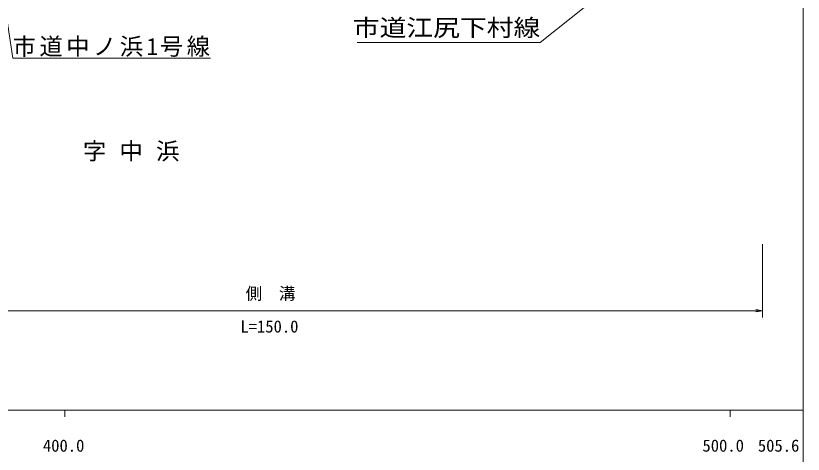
# Model space of a CAD drawing. Units: millimetres, scale not verified. Extents: x 40000 to 680000, y 20000 to 380000.
# Drawn here: x 460646 to 579000, y 198357 to 264319 of the extents above; entities that cross this region are included whole.
import ezdxf
from ezdxf.enums import TextEntityAlignment as Align

# ---------------------------------------------------------------- set-up
doc = ezdxf.new("R2010")
doc.units = ezdxf.units.MM
doc.header["$LTSCALE"] = 1000
doc.layers.add('M-BMK-HTXT', color=7, linetype='Continuous')
doc.layers.add('M-STR-HTXT', color=7, linetype='Continuous', lineweight=13)
doc.layers.add('M-TTL-BAND', color=7, linetype='Continuous', lineweight=13)
doc.styles.add('ＭＳ ゴシック', font='')
doc.styles.get('ＭＳ ゴシック').set_extended_font_data('MS Gothic')

# ---------------------------------------------------------------- blocks, each defined once
blk = doc.blocks.new('open_arrow')
at = {"color": 0, "linetype": 'Continuous', "lineweight": -2}
blk.add_lwpolyline([(7.5, 1.25), (0, 0), (7.5, -1.25)], dxfattribs=at)

msp = doc.modelspace()

# ---------------------------------------------------------------- linework, layer by layer
at = {"layer": 'M-STR-HTXT'}
for p, q in [((572874, 229942), (572874, 218942)), ((423872, 219942), (572874, 219942))]:
    msp.add_line(p, q, dxfattribs=at)
for points in [[(458591, 268571), (460186, 257929), (489936, 257929)], [(546551, 265950), (539476, 260273), (511976, 260273)]]:
    msp.add_lwpolyline(points, dxfattribs=at)
at = {"layer": 'M-TTL-BAND'}
for p, q in [((579000, 20000), (579000, 370000)), ((40000, 205000), (579000, 205000)), ((468000, 205000), (468000, 204000)), ((568000, 205000), (568000, 204000))]:
    msp.add_line(p, q, dxfattribs=at)

# ---------------------------------------------------------------- block references
at = {"layer": 'M-STR-HTXT', "xscale": 133, "yscale": 133, "rotation": 180}
msp.add_blockref('open_arrow', (572874, 219942), dxfattribs=at)

# ---------------------------------------------------------------- texts
at = {"layer": 'M-BMK-HTXT', "insert": (478989, 243816), "char_height": 2566, "attachment_point": 5, "style": 'ＭＳ ゴシック'}
msp.add_mtext('\\T1.57;字中浜', dxfattribs=at)
at = {"layer": 'M-STR-HTXT', "style": 'ＭＳ ゴシック', "width": 1.15}
msp.add_text('市道江尻下村線', height=2566, dxfattribs=at).set_placement((539476, 260473), align=Align.BOTTOM_RIGHT)
at = {"layer": 'M-STR-HTXT', "style": 'ＭＳ ゴシック'}
for s, p in [('側\u3000溝', (498943, 221069)), ('L=150.0', (498770, 216114))]:
    msp.add_text(s, height=1833, dxfattribs=at).set_placement(p, align=Align.BOTTOM_CENTER)
at = {"layer": 'M-STR-HTXT', "insert": (460186, 258129), "char_height": 2566, "attachment_point": 7, "style": 'ＭＳ ゴシック'}
msp.add_mtext('\\T1.15;市道中ノ浜1号線', dxfattribs=at)
at = {"layer": 'M-TTL-BAND', "style": 'ＭＳ ゴシック'}
for s, p in [('400.0', (467844, 198195)), ('500.0', (566970, 198195)), ('505.6', (575295, 198195))]:
    msp.add_text(s, height=1833, dxfattribs=at).set_placement(p, align=Align.BOTTOM_CENTER)

doc.saveas('drawing.dxf')
